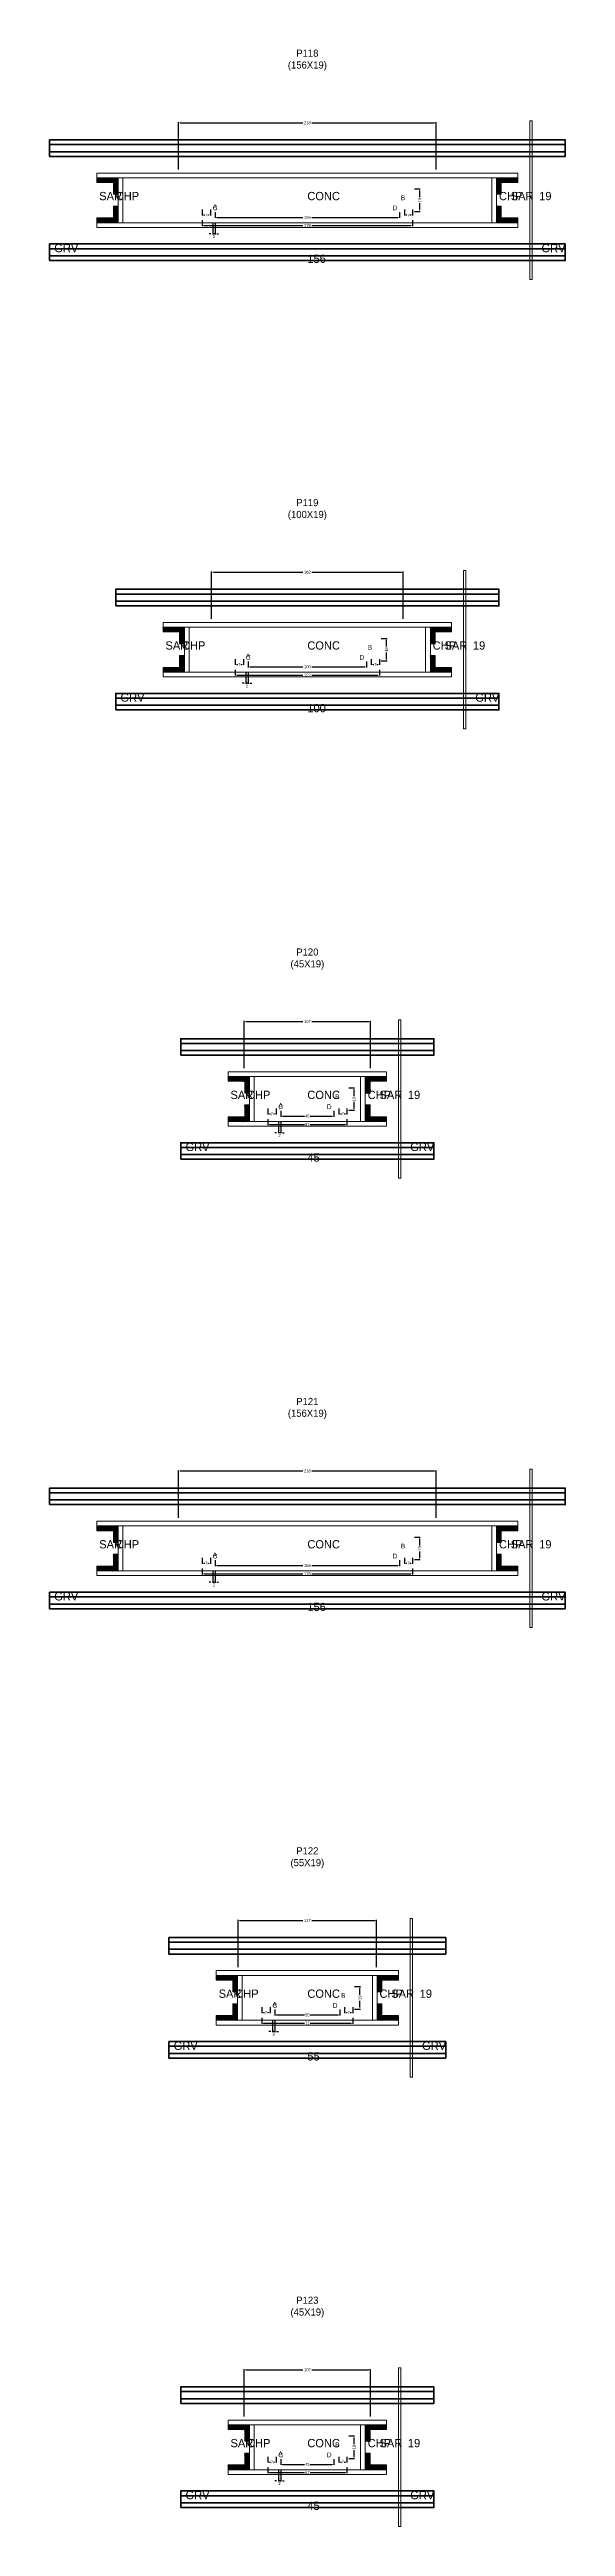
# Model space of a CAD drawing. Header units: centimetres. Extents: x -8500 to 4118, y -39526 to 295.
# Drawn here: x -218 to 218, y -31847 to -29753 of the extents above; entities that cross this region are included whole.
import ezdxf

# ---------------------------------------------------------------- set-up
doc = ezdxf.new("R2010")
doc.units = ezdxf.units.CM
for name, color, linetype in [('COTA', 241, 'Continuous'), ('GRAVATA', 224, 'Continuous'), ('Hachura', 251, 'Continuous'), ('NOMENCLATURA', 7, 'Continuous'), ('SARRAFO', 251, 'Continuous'), ('Texto Seção', 7, 'Continuous')]:
    doc.layers.add(name, color=color, linetype=linetype)
doc.dimstyles.new('cotax2', dxfattribs={"dimtxt": 2.5, "dimasz": 1.5, "dimexe": 0.5, "dimexo": 0.5, "dimgap": 0.5, "dimtad": 1, "dimcen": 2.5, "dimazin": 3, "dimtfac": 1, "dimtmove": 0, "dimatfit": 3})

# ---------------------------------------------------------------- blocks, each defined once
blk = doc.blocks.new('_CLOSEDFILLED')
at = {"color": 0, "linetype": 'BYBLOCK'}
blk.add_solid([(-1, 0.2), (0, 0), (-1, -0.2)], dxfattribs=at)
blk = doc.blocks.new('*D2068')
for p, q in [((-89, -29897), (-89, -29902)), ((-87.5, -29901.5), (-3.75, -29901.5)), ((3.75, -29901.5), (87.5, -29901.5)), ((89, -29897), (89, -29902))]:
    blk.add_line(p, q)
at = {"layer": 'Defpoints'}
for p in [(-89, -29896.5), (-89, -29901.5), (89, -29896.5)]:
    blk.add_point(p, dxfattribs=at)
at = {"layer": 'COTA', "xscale": 1.5, "yscale": 1.5, "rotation": 180}
blk.add_blockref('_CLOSEDFILLED', (-89, -29901.5), dxfattribs=at)
at = {"layer": 'COTA', "xscale": 1.5, "yscale": 1.5}
blk.add_blockref('_CLOSEDFILLED', (89, -29901.5), dxfattribs=at)
at = {"layer": 'COTA', "insert": (0, -29901.5), "char_height": 2.5, "attachment_point": 5}
blk.add_mtext('178', dxfattribs=at)
blk = doc.blocks.new('*D2069')
for p, q in [((-78, -29890), (-78, -29895)), ((-76.5, -29894.5), (-3.75, -29894.5)), ((3.75, -29894.5), (76.5, -29894.5)), ((78, -29890), (78, -29895))]:
    blk.add_line(p, q)
at = {"layer": 'Defpoints'}
for p in [(-78, -29889.5), (-78, -29894.5), (78, -29889.5)]:
    blk.add_point(p, dxfattribs=at)
at = {"layer": 'COTA', "xscale": 1.5, "yscale": 1.5, "rotation": 180}
blk.add_blockref('_CLOSEDFILLED', (-78, -29894.5), dxfattribs=at)
at = {"layer": 'COTA', "xscale": 1.5, "yscale": 1.5}
blk.add_blockref('_CLOSEDFILLED', (78, -29894.5), dxfattribs=at)
at = {"layer": 'COTA', "insert": (0, -29894.5), "char_height": 2.5, "attachment_point": 5}
blk.add_mtext('156', dxfattribs=at)
blk = doc.blocks.new('*D2070')
for p, q in [((90.5, -29870.5), (95.5, -29870.5)), ((95, -29877.5), (95, -29872)), ((95, -29888), (95, -29882.5)), ((90.5, -29889.5), (95.5, -29889.5))]:
    blk.add_line(p, q)
at = {"layer": 'Defpoints'}
for p in [(90, -29870.5), (90, -29889.5), (95, -29889.5)]:
    blk.add_point(p, dxfattribs=at)
at = {"layer": 'COTA', "xscale": 1.5, "yscale": 1.5}
for p, rotation in [((95, -29870.5), 90), ((95, -29889.5), 270)]:
    blk.add_blockref('_CLOSEDFILLED', p, dxfattribs=dict(at, rotation=rotation))
at = {"layer": 'COTA', "insert": (95, -29880), "char_height": 2.5, "attachment_point": 5, "rotation": 90}
blk.add_mtext('19', dxfattribs=at)
blk = doc.blocks.new('*D2071')
for p, q in [((-89, -29888), (-89, -29893)), ((-87.5, -29892.5), (-86.75, -29892.5)), ((-84.25, -29892.5), (-83.5, -29892.5)), ((-82, -29888), (-82, -29893))]:
    blk.add_line(p, q)
at = {"layer": 'Defpoints'}
for p in [(-89, -29887.5), (-89, -29892.5), (-82, -29887.5)]:
    blk.add_point(p, dxfattribs=at)
at = {"layer": 'COTA', "xscale": 1.5, "yscale": 1.5, "rotation": 180}
blk.add_blockref('_CLOSEDFILLED', (-89, -29892.5), dxfattribs=at)
at = {"layer": 'COTA', "xscale": 1.5, "yscale": 1.5}
blk.add_blockref('_CLOSEDFILLED', (-82, -29892.5), dxfattribs=at)
at = {"layer": 'COTA', "insert": (-85.5, -29892.5), "char_height": 2.5, "attachment_point": 5}
blk.add_mtext('7', dxfattribs=at)
blk = doc.blocks.new('*D2072')
for p, q in [((82, -29888), (82, -29893)), ((83.5, -29892.5), (84.25, -29892.5)), ((86.75, -29892.5), (87.5, -29892.5)), ((89, -29888), (89, -29893))]:
    blk.add_line(p, q)
at = {"layer": 'Defpoints'}
for p in [(82, -29887.5), (82, -29892.5), (89, -29887.5)]:
    blk.add_point(p, dxfattribs=at)
at = {"layer": 'COTA', "xscale": 1.5, "yscale": 1.5, "rotation": 180}
blk.add_blockref('_CLOSEDFILLED', (82, -29892.5), dxfattribs=at)
at = {"layer": 'COTA', "xscale": 1.5, "yscale": 1.5}
blk.add_blockref('_CLOSEDFILLED', (89, -29892.5), dxfattribs=at)
at = {"layer": 'COTA', "insert": (85.5, -29892.5), "char_height": 2.5, "attachment_point": 5}
blk.add_mtext('7', dxfattribs=at)
blk = doc.blocks.new('*D2073')
for p, q in [((-109, -29854), (-109, -29814)), ((-107.5, -29814.5), (-3.75, -29814.5)), ((3.75, -29814.5), (107.5, -29814.5)), ((109, -29854), (109, -29814))]:
    blk.add_line(p, q)
at = {"layer": 'Defpoints'}
for p in [(-109, -29814.5), (-109, -29854.5), (109, -29854.5)]:
    blk.add_point(p, dxfattribs=at)
at = {"layer": 'COTA', "xscale": 1.5, "yscale": 1.5, "rotation": 180}
blk.add_blockref('_CLOSEDFILLED', (-109, -29814.5), dxfattribs=at)
at = {"layer": 'COTA', "xscale": 1.5, "yscale": 1.5}
blk.add_blockref('_CLOSEDFILLED', (109, -29814.5), dxfattribs=at)
at = {"layer": 'COTA', "insert": (0, -29814.5), "char_height": 2.5, "attachment_point": 5}
blk.add_mtext('218', dxfattribs=at)
blk = doc.blocks.new('*D2094')
for p, q in [((-61, -30277), (-61, -30282)), ((-59.5, -30281.5), (-3.75, -30281.5)), ((3.75, -30281.5), (59.5, -30281.5)), ((61, -30277), (61, -30282))]:
    blk.add_line(p, q)
at = {"layer": 'Defpoints'}
for p in [(-61, -30276.5), (-61, -30281.5), (61, -30276.5)]:
    blk.add_point(p, dxfattribs=at)
at = {"layer": 'COTA', "xscale": 1.5, "yscale": 1.5, "rotation": 180}
blk.add_blockref('_CLOSEDFILLED', (-61, -30281.5), dxfattribs=at)
at = {"layer": 'COTA', "xscale": 1.5, "yscale": 1.5}
blk.add_blockref('_CLOSEDFILLED', (61, -30281.5), dxfattribs=at)
at = {"layer": 'COTA', "insert": (0, -30281.5), "char_height": 2.5, "attachment_point": 5}
blk.add_mtext('122', dxfattribs=at)
blk = doc.blocks.new('*D2095')
for p, q in [((-50, -30270), (-50, -30275)), ((-48.5, -30274.5), (-3.75, -30274.5)), ((3.75, -30274.5), (48.5, -30274.5)), ((50, -30270), (50, -30275))]:
    blk.add_line(p, q)
at = {"layer": 'Defpoints'}
for p in [(-50, -30269.5), (-50, -30274.5), (50, -30269.5)]:
    blk.add_point(p, dxfattribs=at)
at = {"layer": 'COTA', "xscale": 1.5, "yscale": 1.5, "rotation": 180}
blk.add_blockref('_CLOSEDFILLED', (-50, -30274.5), dxfattribs=at)
at = {"layer": 'COTA', "xscale": 1.5, "yscale": 1.5}
blk.add_blockref('_CLOSEDFILLED', (50, -30274.5), dxfattribs=at)
at = {"layer": 'COTA', "insert": (0, -30274.5), "char_height": 2.5, "attachment_point": 5}
blk.add_mtext('100', dxfattribs=at)
blk = doc.blocks.new('*D2096')
for p, q in [((62.5, -30250.5), (67.5, -30250.5)), ((67, -30257.5), (67, -30252)), ((67, -30268), (67, -30262.5)), ((62.5, -30269.5), (67.5, -30269.5))]:
    blk.add_line(p, q)
at = {"layer": 'Defpoints'}
for p in [(62, -30250.5), (62, -30269.5), (67, -30269.5)]:
    blk.add_point(p, dxfattribs=at)
at = {"layer": 'COTA', "xscale": 1.5, "yscale": 1.5}
for p, rotation in [((67, -30250.5), 90), ((67, -30269.5), 270)]:
    blk.add_blockref('_CLOSEDFILLED', p, dxfattribs=dict(at, rotation=rotation))
at = {"layer": 'COTA', "insert": (67, -30260), "char_height": 2.5, "attachment_point": 5, "rotation": 90}
blk.add_mtext('19', dxfattribs=at)
blk = doc.blocks.new('*D2097')
for p, q in [((-61, -30268), (-61, -30273)), ((-59.5, -30272.5), (-58.75, -30272.5)), ((-56.25, -30272.5), (-55.5, -30272.5)), ((-54, -30268), (-54, -30273))]:
    blk.add_line(p, q)
at = {"layer": 'Defpoints'}
for p in [(-61, -30267.5), (-61, -30272.5), (-54, -30267.5)]:
    blk.add_point(p, dxfattribs=at)
at = {"layer": 'COTA', "xscale": 1.5, "yscale": 1.5, "rotation": 180}
blk.add_blockref('_CLOSEDFILLED', (-61, -30272.5), dxfattribs=at)
at = {"layer": 'COTA', "xscale": 1.5, "yscale": 1.5}
blk.add_blockref('_CLOSEDFILLED', (-54, -30272.5), dxfattribs=at)
at = {"layer": 'COTA', "insert": (-57.5, -30272.5), "char_height": 2.5, "attachment_point": 5}
blk.add_mtext('7', dxfattribs=at)
blk = doc.blocks.new('*D2098')
for p, q in [((54, -30268), (54, -30273)), ((55.5, -30272.5), (56.25, -30272.5)), ((58.75, -30272.5), (59.5, -30272.5)), ((61, -30268), (61, -30273))]:
    blk.add_line(p, q)
at = {"layer": 'Defpoints'}
for p in [(54, -30267.5), (54, -30272.5), (61, -30267.5)]:
    blk.add_point(p, dxfattribs=at)
at = {"layer": 'COTA', "xscale": 1.5, "yscale": 1.5, "rotation": 180}
blk.add_blockref('_CLOSEDFILLED', (54, -30272.5), dxfattribs=at)
at = {"layer": 'COTA', "xscale": 1.5, "yscale": 1.5}
blk.add_blockref('_CLOSEDFILLED', (61, -30272.5), dxfattribs=at)
at = {"layer": 'COTA', "insert": (57.5, -30272.5), "char_height": 2.5, "attachment_point": 5}
blk.add_mtext('7', dxfattribs=at)
blk = doc.blocks.new('*D2099')
for p, q in [((-81, -30234), (-81, -30194)), ((-79.5, -30194.5), (-3.75, -30194.5)), ((3.75, -30194.5), (79.5, -30194.5)), ((81, -30234), (81, -30194))]:
    blk.add_line(p, q)
at = {"layer": 'Defpoints'}
for p in [(-81, -30194.5), (-81, -30234.5), (81, -30234.5)]:
    blk.add_point(p, dxfattribs=at)
at = {"layer": 'COTA', "xscale": 1.5, "yscale": 1.5, "rotation": 180}
blk.add_blockref('_CLOSEDFILLED', (-81, -30194.5), dxfattribs=at)
at = {"layer": 'COTA', "xscale": 1.5, "yscale": 1.5}
blk.add_blockref('_CLOSEDFILLED', (81, -30194.5), dxfattribs=at)
at = {"layer": 'COTA', "insert": (0, -30194.5), "char_height": 2.5, "attachment_point": 5}
blk.add_mtext('162', dxfattribs=at)
blk = doc.blocks.new('*D2120')
for p, q in [((-33.5, -30657), (-33.5, -30662)), ((-32, -30661.5), (-2.5, -30661.5)), ((2.5, -30661.5), (32, -30661.5)), ((33.5, -30657), (33.5, -30662))]:
    blk.add_line(p, q)
at = {"layer": 'Defpoints'}
for p in [(-33.5, -30656.5), (-33.5, -30661.5), (33.5, -30656.5)]:
    blk.add_point(p, dxfattribs=at)
at = {"layer": 'COTA', "xscale": 1.5, "yscale": 1.5, "rotation": 180}
blk.add_blockref('_CLOSEDFILLED', (-33.5, -30661.5), dxfattribs=at)
at = {"layer": 'COTA', "xscale": 1.5, "yscale": 1.5}
blk.add_blockref('_CLOSEDFILLED', (33.5, -30661.5), dxfattribs=at)
at = {"layer": 'COTA', "insert": (0, -30661.5), "char_height": 2.5, "attachment_point": 5}
blk.add_mtext('67', dxfattribs=at)
blk = doc.blocks.new('*D2121')
for p, q in [((-22.5, -30650), (-22.5, -30655)), ((-21, -30654.5), (-2.5, -30654.5)), ((2.5, -30654.5), (21, -30654.5)), ((22.5, -30650), (22.5, -30655))]:
    blk.add_line(p, q)
at = {"layer": 'Defpoints'}
for p in [(-22.5, -30649.5), (-22.5, -30654.5), (22.5, -30649.5)]:
    blk.add_point(p, dxfattribs=at)
at = {"layer": 'COTA', "xscale": 1.5, "yscale": 1.5, "rotation": 180}
blk.add_blockref('_CLOSEDFILLED', (-22.5, -30654.5), dxfattribs=at)
at = {"layer": 'COTA', "xscale": 1.5, "yscale": 1.5}
blk.add_blockref('_CLOSEDFILLED', (22.5, -30654.5), dxfattribs=at)
at = {"layer": 'COTA', "insert": (0, -30654.5), "char_height": 2.5, "attachment_point": 5}
blk.add_mtext('45', dxfattribs=at)
blk = doc.blocks.new('*D2122')
for p, q in [((35, -30630.5), (40, -30630.5)), ((39.5, -30637.5), (39.5, -30632)), ((35, -30649.5), (40, -30649.5)), ((39.5, -30648), (39.5, -30642.5))]:
    blk.add_line(p, q)
at = {"layer": 'Defpoints'}
for p in [(34.5, -30630.5), (34.5, -30649.5), (39.5, -30649.5)]:
    blk.add_point(p, dxfattribs=at)
at = {"layer": 'COTA', "xscale": 1.5, "yscale": 1.5}
for p, rotation in [((39.5, -30630.5), 90), ((39.5, -30649.5), 270)]:
    blk.add_blockref('_CLOSEDFILLED', p, dxfattribs=dict(at, rotation=rotation))
at = {"layer": 'COTA', "insert": (39.5, -30640), "char_height": 2.5, "attachment_point": 5, "rotation": 90}
blk.add_mtext('19', dxfattribs=at)
blk = doc.blocks.new('*D2123')
for p, q in [((-33.5, -30648), (-33.5, -30653)), ((-32, -30652.5), (-31.25, -30652.5)), ((-28.75, -30652.5), (-28, -30652.5)), ((-26.5, -30648), (-26.5, -30653))]:
    blk.add_line(p, q)
at = {"layer": 'Defpoints'}
for p in [(-33.5, -30647.5), (-33.5, -30652.5), (-26.5, -30647.5)]:
    blk.add_point(p, dxfattribs=at)
at = {"layer": 'COTA', "xscale": 1.5, "yscale": 1.5, "rotation": 180}
blk.add_blockref('_CLOSEDFILLED', (-33.5, -30652.5), dxfattribs=at)
at = {"layer": 'COTA', "xscale": 1.5, "yscale": 1.5}
blk.add_blockref('_CLOSEDFILLED', (-26.5, -30652.5), dxfattribs=at)
at = {"layer": 'COTA', "insert": (-30, -30652.5), "char_height": 2.5, "attachment_point": 5}
blk.add_mtext('7', dxfattribs=at)
blk = doc.blocks.new('*D2124')
for p, q in [((26.5, -30648), (26.5, -30653)), ((28, -30652.5), (28.75, -30652.5)), ((31.25, -30652.5), (32, -30652.5)), ((33.5, -30648), (33.5, -30653))]:
    blk.add_line(p, q)
at = {"layer": 'Defpoints'}
for p in [(26.5, -30647.5), (26.5, -30652.5), (33.5, -30647.5)]:
    blk.add_point(p, dxfattribs=at)
at = {"layer": 'COTA', "xscale": 1.5, "yscale": 1.5, "rotation": 180}
blk.add_blockref('_CLOSEDFILLED', (26.5, -30652.5), dxfattribs=at)
at = {"layer": 'COTA', "xscale": 1.5, "yscale": 1.5}
blk.add_blockref('_CLOSEDFILLED', (33.5, -30652.5), dxfattribs=at)
at = {"layer": 'COTA', "insert": (30, -30652.5), "char_height": 2.5, "attachment_point": 5}
blk.add_mtext('7', dxfattribs=at)
blk = doc.blocks.new('*D2125')
for p, q in [((-53.5, -30614), (-53.5, -30574)), ((-52, -30574.5), (-3.75, -30574.5)), ((3.75, -30574.5), (52, -30574.5)), ((53.5, -30614), (53.5, -30574))]:
    blk.add_line(p, q)
at = {"layer": 'Defpoints'}
for p in [(-53.5, -30574.5), (-53.5, -30614.5), (53.5, -30614.5)]:
    blk.add_point(p, dxfattribs=at)
at = {"layer": 'COTA', "xscale": 1.5, "yscale": 1.5, "rotation": 180}
blk.add_blockref('_CLOSEDFILLED', (-53.5, -30574.5), dxfattribs=at)
at = {"layer": 'COTA', "xscale": 1.5, "yscale": 1.5}
blk.add_blockref('_CLOSEDFILLED', (53.5, -30574.5), dxfattribs=at)
at = {"layer": 'COTA', "insert": (0, -30574.5), "char_height": 2.5, "attachment_point": 5}
blk.add_mtext('107', dxfattribs=at)
blk = doc.blocks.new('*D2146')
for p, q in [((-89, -31037), (-89, -31042)), ((89, -31037), (89, -31042)), ((-87.5, -31041.5), (-3.75, -31041.5)), ((3.75, -31041.5), (87.5, -31041.5))]:
    blk.add_line(p, q)
at = {"layer": 'Defpoints'}
for p in [(-89, -31036.5), (89, -31036.5), (-89, -31041.5)]:
    blk.add_point(p, dxfattribs=at)
at = {"layer": 'COTA', "xscale": 1.5, "yscale": 1.5, "rotation": 180}
blk.add_blockref('_CLOSEDFILLED', (-89, -31041.5), dxfattribs=at)
at = {"layer": 'COTA', "xscale": 1.5, "yscale": 1.5}
blk.add_blockref('_CLOSEDFILLED', (89, -31041.5), dxfattribs=at)
at = {"layer": 'COTA', "insert": (0, -31041.5), "char_height": 2.5, "attachment_point": 5}
blk.add_mtext('178', dxfattribs=at)
blk = doc.blocks.new('*D2147')
for p, q in [((-78, -31030), (-78, -31035)), ((-76.5, -31034.5), (-3.75, -31034.5)), ((3.75, -31034.5), (76.5, -31034.5)), ((78, -31030), (78, -31035))]:
    blk.add_line(p, q)
at = {"layer": 'Defpoints'}
for p in [(-78, -31029.5), (-78, -31034.5), (78, -31029.5)]:
    blk.add_point(p, dxfattribs=at)
at = {"layer": 'COTA', "xscale": 1.5, "yscale": 1.5, "rotation": 180}
blk.add_blockref('_CLOSEDFILLED', (-78, -31034.5), dxfattribs=at)
at = {"layer": 'COTA', "xscale": 1.5, "yscale": 1.5}
blk.add_blockref('_CLOSEDFILLED', (78, -31034.5), dxfattribs=at)
at = {"layer": 'COTA', "insert": (0, -31034.5), "char_height": 2.5, "attachment_point": 5}
blk.add_mtext('156', dxfattribs=at)
blk = doc.blocks.new('*D2148')
for p, q in [((90.5, -31010.5), (95.5, -31010.5)), ((95, -31017.5), (95, -31012)), ((90.5, -31029.5), (95.5, -31029.5)), ((95, -31028), (95, -31022.5))]:
    blk.add_line(p, q)
at = {"layer": 'Defpoints'}
for p in [(90, -31010.5), (90, -31029.5), (95, -31029.5)]:
    blk.add_point(p, dxfattribs=at)
at = {"layer": 'COTA', "xscale": 1.5, "yscale": 1.5}
for p, rotation in [((95, -31010.5), 90), ((95, -31029.5), 270)]:
    blk.add_blockref('_CLOSEDFILLED', p, dxfattribs=dict(at, rotation=rotation))
at = {"layer": 'COTA', "insert": (95, -31020), "char_height": 2.5, "attachment_point": 5, "rotation": 90}
blk.add_mtext('19', dxfattribs=at)
blk = doc.blocks.new('*D2149')
for p, q in [((-89, -31028), (-89, -31033)), ((-87.5, -31032.5), (-86.75, -31032.5)), ((-84.25, -31032.5), (-83.5, -31032.5)), ((-82, -31028), (-82, -31033))]:
    blk.add_line(p, q)
at = {"layer": 'Defpoints'}
for p in [(-89, -31027.5), (-89, -31032.5), (-82, -31027.5)]:
    blk.add_point(p, dxfattribs=at)
at = {"layer": 'COTA', "xscale": 1.5, "yscale": 1.5, "rotation": 180}
blk.add_blockref('_CLOSEDFILLED', (-89, -31032.5), dxfattribs=at)
at = {"layer": 'COTA', "xscale": 1.5, "yscale": 1.5}
blk.add_blockref('_CLOSEDFILLED', (-82, -31032.5), dxfattribs=at)
at = {"layer": 'COTA', "insert": (-85.5, -31032.5), "char_height": 2.5, "attachment_point": 5}
blk.add_mtext('7', dxfattribs=at)
blk = doc.blocks.new('*D2150')
for p, q in [((82, -31028), (82, -31033)), ((83.5, -31032.5), (84.25, -31032.5)), ((86.75, -31032.5), (87.5, -31032.5)), ((89, -31028), (89, -31033))]:
    blk.add_line(p, q)
at = {"layer": 'Defpoints'}
for p in [(82, -31027.5), (82, -31032.5), (89, -31027.5)]:
    blk.add_point(p, dxfattribs=at)
at = {"layer": 'COTA', "xscale": 1.5, "yscale": 1.5, "rotation": 180}
blk.add_blockref('_CLOSEDFILLED', (82, -31032.5), dxfattribs=at)
at = {"layer": 'COTA', "xscale": 1.5, "yscale": 1.5}
blk.add_blockref('_CLOSEDFILLED', (89, -31032.5), dxfattribs=at)
at = {"layer": 'COTA', "insert": (85.5, -31032.5), "char_height": 2.5, "attachment_point": 5}
blk.add_mtext('7', dxfattribs=at)
blk = doc.blocks.new('*D2151')
for p, q in [((-109, -30994), (-109, -30954)), ((-107.5, -30954.5), (-3.75, -30954.5)), ((3.75, -30954.5), (107.5, -30954.5)), ((109, -30994), (109, -30954))]:
    blk.add_line(p, q)
at = {"layer": 'Defpoints'}
for p in [(-109, -30954.5), (-109, -30994.5), (109, -30994.5)]:
    blk.add_point(p, dxfattribs=at)
at = {"layer": 'COTA', "xscale": 1.5, "yscale": 1.5, "rotation": 180}
blk.add_blockref('_CLOSEDFILLED', (-109, -30954.5), dxfattribs=at)
at = {"layer": 'COTA', "xscale": 1.5, "yscale": 1.5}
blk.add_blockref('_CLOSEDFILLED', (109, -30954.5), dxfattribs=at)
at = {"layer": 'COTA', "insert": (0, -30954.5), "char_height": 2.5, "attachment_point": 5}
blk.add_mtext('218', dxfattribs=at)
blk = doc.blocks.new('*D2172')
for p, q in [((-38.5, -31417), (-38.5, -31422)), ((-37, -31421.5), (-2.5, -31421.5)), ((2.5, -31421.5), (37, -31421.5)), ((38.5, -31417), (38.5, -31422))]:
    blk.add_line(p, q)
at = {"layer": 'Defpoints'}
for p in [(-38.5, -31416.5), (-38.5, -31421.5), (38.5, -31416.5)]:
    blk.add_point(p, dxfattribs=at)
at = {"layer": 'COTA', "xscale": 1.5, "yscale": 1.5, "rotation": 180}
blk.add_blockref('_CLOSEDFILLED', (-38.5, -31421.5), dxfattribs=at)
at = {"layer": 'COTA', "xscale": 1.5, "yscale": 1.5}
blk.add_blockref('_CLOSEDFILLED', (38.5, -31421.5), dxfattribs=at)
at = {"layer": 'COTA', "insert": (0, -31421.5), "char_height": 2.5, "attachment_point": 5}
blk.add_mtext('77', dxfattribs=at)
blk = doc.blocks.new('*D2173')
for p, q in [((-27.5, -31410), (-27.5, -31415)), ((-26, -31414.5), (-2.5, -31414.5)), ((2.5, -31414.5), (26, -31414.5)), ((27.5, -31410), (27.5, -31415))]:
    blk.add_line(p, q)
at = {"layer": 'Defpoints'}
for p in [(-27.5, -31409.5), (-27.5, -31414.5), (27.5, -31409.5)]:
    blk.add_point(p, dxfattribs=at)
at = {"layer": 'COTA', "xscale": 1.5, "yscale": 1.5, "rotation": 180}
blk.add_blockref('_CLOSEDFILLED', (-27.5, -31414.5), dxfattribs=at)
at = {"layer": 'COTA', "xscale": 1.5, "yscale": 1.5}
blk.add_blockref('_CLOSEDFILLED', (27.5, -31414.5), dxfattribs=at)
at = {"layer": 'COTA', "insert": (0, -31414.5), "char_height": 2.5, "attachment_point": 5}
blk.add_mtext('55', dxfattribs=at)
blk = doc.blocks.new('*D2174')
for p, q in [((40, -31390.5), (45, -31390.5)), ((44.5, -31397.5), (44.5, -31392)), ((40, -31409.5), (45, -31409.5)), ((44.5, -31408), (44.5, -31402.5))]:
    blk.add_line(p, q)
at = {"layer": 'Defpoints'}
for p in [(39.5, -31390.5), (39.5, -31409.5), (44.5, -31409.5)]:
    blk.add_point(p, dxfattribs=at)
at = {"layer": 'COTA', "xscale": 1.5, "yscale": 1.5}
for p, rotation in [((44.5, -31390.5), 90), ((44.5, -31409.5), 270)]:
    blk.add_blockref('_CLOSEDFILLED', p, dxfattribs=dict(at, rotation=rotation))
at = {"layer": 'COTA', "insert": (44.5, -31400), "char_height": 2.5, "attachment_point": 5, "rotation": 90}
blk.add_mtext('19', dxfattribs=at)
blk = doc.blocks.new('*D2175')
for p, q in [((-38.5, -31408), (-38.5, -31413)), ((-37, -31412.5), (-36.25, -31412.5)), ((-33.75, -31412.5), (-33, -31412.5)), ((-31.5, -31408), (-31.5, -31413))]:
    blk.add_line(p, q)
at = {"layer": 'Defpoints'}
for p in [(-38.5, -31407.5), (-38.5, -31412.5), (-31.5, -31407.5)]:
    blk.add_point(p, dxfattribs=at)
at = {"layer": 'COTA', "xscale": 1.5, "yscale": 1.5, "rotation": 180}
blk.add_blockref('_CLOSEDFILLED', (-38.5, -31412.5), dxfattribs=at)
at = {"layer": 'COTA', "xscale": 1.5, "yscale": 1.5}
blk.add_blockref('_CLOSEDFILLED', (-31.5, -31412.5), dxfattribs=at)
at = {"layer": 'COTA', "insert": (-35, -31412.5), "char_height": 2.5, "attachment_point": 5}
blk.add_mtext('7', dxfattribs=at)
blk = doc.blocks.new('*D2176')
for p, q in [((31.5, -31408), (31.5, -31413)), ((33, -31412.5), (33.75, -31412.5)), ((36.25, -31412.5), (37, -31412.5)), ((38.5, -31408), (38.5, -31413))]:
    blk.add_line(p, q)
at = {"layer": 'Defpoints'}
for p in [(31.5, -31407.5), (31.5, -31412.5), (38.5, -31407.5)]:
    blk.add_point(p, dxfattribs=at)
at = {"layer": 'COTA', "xscale": 1.5, "yscale": 1.5, "rotation": 180}
blk.add_blockref('_CLOSEDFILLED', (31.5, -31412.5), dxfattribs=at)
at = {"layer": 'COTA', "xscale": 1.5, "yscale": 1.5}
blk.add_blockref('_CLOSEDFILLED', (38.5, -31412.5), dxfattribs=at)
at = {"layer": 'COTA', "insert": (35, -31412.5), "char_height": 2.5, "attachment_point": 5}
blk.add_mtext('7', dxfattribs=at)
blk = doc.blocks.new('*D2177')
for p, q in [((-58.5, -31374), (-58.5, -31334)), ((-57, -31334.5), (-3.75, -31334.5)), ((3.75, -31334.5), (57, -31334.5)), ((58.5, -31374), (58.5, -31334))]:
    blk.add_line(p, q)
at = {"layer": 'Defpoints'}
for p in [(-58.5, -31334.5), (-58.5, -31374.5), (58.5, -31374.5)]:
    blk.add_point(p, dxfattribs=at)
at = {"layer": 'COTA', "xscale": 1.5, "yscale": 1.5, "rotation": 180}
blk.add_blockref('_CLOSEDFILLED', (-58.5, -31334.5), dxfattribs=at)
at = {"layer": 'COTA', "xscale": 1.5, "yscale": 1.5}
blk.add_blockref('_CLOSEDFILLED', (58.5, -31334.5), dxfattribs=at)
at = {"layer": 'COTA', "insert": (0, -31334.5), "char_height": 2.5, "attachment_point": 5}
blk.add_mtext('117', dxfattribs=at)
blk = doc.blocks.new('*D2198')
for p, q in [((-33.5, -31797), (-33.5, -31802)), ((-32, -31801.5), (-2.5, -31801.5)), ((2.5, -31801.5), (32, -31801.5)), ((33.5, -31797), (33.5, -31802))]:
    blk.add_line(p, q)
at = {"layer": 'Defpoints'}
for p in [(-33.5, -31796.5), (-33.5, -31801.5), (33.5, -31796.5)]:
    blk.add_point(p, dxfattribs=at)
at = {"layer": 'COTA', "xscale": 1.5, "yscale": 1.5, "rotation": 180}
blk.add_blockref('_CLOSEDFILLED', (-33.5, -31801.5), dxfattribs=at)
at = {"layer": 'COTA', "xscale": 1.5, "yscale": 1.5}
blk.add_blockref('_CLOSEDFILLED', (33.5, -31801.5), dxfattribs=at)
at = {"layer": 'COTA', "insert": (0, -31801.5), "char_height": 2.5, "attachment_point": 5}
blk.add_mtext('67', dxfattribs=at)
blk = doc.blocks.new('*D2199')
for p, q in [((-22.5, -31790), (-22.5, -31795)), ((22.5, -31790), (22.5, -31795)), ((-21, -31794.5), (-2.5, -31794.5)), ((2.5, -31794.5), (21, -31794.5))]:
    blk.add_line(p, q)
at = {"layer": 'Defpoints'}
for p in [(-22.5, -31789.5), (22.5, -31789.5), (-22.5, -31794.5)]:
    blk.add_point(p, dxfattribs=at)
at = {"layer": 'COTA', "xscale": 1.5, "yscale": 1.5, "rotation": 180}
blk.add_blockref('_CLOSEDFILLED', (-22.5, -31794.5), dxfattribs=at)
at = {"layer": 'COTA', "xscale": 1.5, "yscale": 1.5}
blk.add_blockref('_CLOSEDFILLED', (22.5, -31794.5), dxfattribs=at)
at = {"layer": 'COTA', "insert": (0, -31794.5), "char_height": 2.5, "attachment_point": 5}
blk.add_mtext('45', dxfattribs=at)
blk = doc.blocks.new('*D2200')
for p, q in [((35, -31770.5), (40, -31770.5)), ((39.5, -31777.5), (39.5, -31772)), ((35, -31789.5), (40, -31789.5)), ((39.5, -31788), (39.5, -31782.5))]:
    blk.add_line(p, q)
at = {"layer": 'Defpoints'}
for p in [(34.5, -31770.5), (34.5, -31789.5), (39.5, -31789.5)]:
    blk.add_point(p, dxfattribs=at)
at = {"layer": 'COTA', "xscale": 1.5, "yscale": 1.5}
for p, rotation in [((39.5, -31770.5), 90), ((39.5, -31789.5), 270)]:
    blk.add_blockref('_CLOSEDFILLED', p, dxfattribs=dict(at, rotation=rotation))
at = {"layer": 'COTA', "insert": (39.5, -31780), "char_height": 2.5, "attachment_point": 5, "rotation": 90}
blk.add_mtext('19', dxfattribs=at)
blk = doc.blocks.new('*D2201')
for p, q in [((-33.5, -31788), (-33.5, -31793)), ((-32, -31792.5), (-31.25, -31792.5)), ((-28.75, -31792.5), (-28, -31792.5)), ((-26.5, -31788), (-26.5, -31793))]:
    blk.add_line(p, q)
at = {"layer": 'Defpoints'}
for p in [(-33.5, -31787.5), (-33.5, -31792.5), (-26.5, -31787.5)]:
    blk.add_point(p, dxfattribs=at)
at = {"layer": 'COTA', "xscale": 1.5, "yscale": 1.5, "rotation": 180}
blk.add_blockref('_CLOSEDFILLED', (-33.5, -31792.5), dxfattribs=at)
at = {"layer": 'COTA', "xscale": 1.5, "yscale": 1.5}
blk.add_blockref('_CLOSEDFILLED', (-26.5, -31792.5), dxfattribs=at)
at = {"layer": 'COTA', "insert": (-30, -31792.5), "char_height": 2.5, "attachment_point": 5}
blk.add_mtext('7', dxfattribs=at)
blk = doc.blocks.new('*D2202')
for p, q in [((26.5, -31788), (26.5, -31793)), ((28, -31792.5), (28.75, -31792.5)), ((31.25, -31792.5), (32, -31792.5)), ((33.5, -31788), (33.5, -31793))]:
    blk.add_line(p, q)
at = {"layer": 'Defpoints'}
for p in [(26.5, -31787.5), (26.5, -31792.5), (33.5, -31787.5)]:
    blk.add_point(p, dxfattribs=at)
at = {"layer": 'COTA', "xscale": 1.5, "yscale": 1.5, "rotation": 180}
blk.add_blockref('_CLOSEDFILLED', (26.5, -31792.5), dxfattribs=at)
at = {"layer": 'COTA', "xscale": 1.5, "yscale": 1.5}
blk.add_blockref('_CLOSEDFILLED', (33.5, -31792.5), dxfattribs=at)
at = {"layer": 'COTA', "insert": (30, -31792.5), "char_height": 2.5, "attachment_point": 5}
blk.add_mtext('7', dxfattribs=at)
blk = doc.blocks.new('*D2203')
for p, q in [((-53.5, -31754), (-53.5, -31714)), ((-52, -31714.5), (-3.75, -31714.5)), ((3.75, -31714.5), (52, -31714.5)), ((53.5, -31754), (53.5, -31714))]:
    blk.add_line(p, q)
at = {"layer": 'Defpoints'}
for p in [(-53.5, -31714.5), (-53.5, -31754.5), (53.5, -31754.5)]:
    blk.add_point(p, dxfattribs=at)
at = {"layer": 'COTA', "xscale": 1.5, "yscale": 1.5, "rotation": 180}
blk.add_blockref('_CLOSEDFILLED', (-53.5, -31714.5), dxfattribs=at)
at = {"layer": 'COTA', "xscale": 1.5, "yscale": 1.5}
blk.add_blockref('_CLOSEDFILLED', (53.5, -31714.5), dxfattribs=at)
at = {"layer": 'COTA', "insert": (0, -31714.5), "char_height": 2.5, "attachment_point": 5}
blk.add_mtext('107', dxfattribs=at)

msp = doc.modelspace()

# ---------------------------------------------------------------- hatches: boundary and pattern name
at = {"layer": 'SARRAFO'}
h = msp.add_hatch(dxfattribs=at)
h.set_pattern_fill('SOLID', scale=2)
h.paths.add_polyline_path([(-178, -29865), (-164, -29865), (-164, -29861), (-178, -29861)])
h = msp.add_hatch(dxfattribs=at)
h.set_pattern_fill('SOLID', scale=2)
h.paths.add_polyline_path([(-164, -29875), (-160, -29875), (-160, -29861), (-164, -29861)])
h = msp.add_hatch(dxfattribs=at)
h.set_pattern_fill('SOLID', scale=2)
h.paths.add_polyline_path([(160, -29875), (164, -29875), (164, -29861), (160, -29861)])
h = msp.add_hatch(dxfattribs=at)
h.set_pattern_fill('SOLID', scale=2)
h.paths.add_polyline_path([(164, -29865), (178, -29865), (178, -29861), (164, -29861)])
h = msp.add_hatch(dxfattribs=at)
h.set_pattern_fill('SOLID', scale=2)
h.paths.add_polyline_path([(-164, -29899), (-160, -29899), (-160, -29885), (-164, -29885)])
h = msp.add_hatch(dxfattribs=at)
h.set_pattern_fill('SOLID', scale=2)
h.paths.add_polyline_path([(160, -29899), (164, -29899), (164, -29885), (160, -29885)])
h = msp.add_hatch(dxfattribs=at)
h.set_pattern_fill('SOLID', scale=2)
h.paths.add_polyline_path([(-178, -29899), (-164, -29899), (-164, -29895), (-178, -29895)])
h = msp.add_hatch(dxfattribs=at)
h.set_pattern_fill('SOLID', scale=2)
h.paths.add_polyline_path([(164, -29899), (178, -29899), (178, -29895), (164, -29895)])
h = msp.add_hatch(dxfattribs=at)
h.set_pattern_fill('SOLID', scale=2)
h.paths.add_polyline_path([(-122, -30245), (-108, -30245), (-108, -30241), (-122, -30241)])
h = msp.add_hatch(dxfattribs=at)
h.set_pattern_fill('SOLID', scale=2)
h.paths.add_polyline_path([(-108, -30255), (-104, -30255), (-104, -30241), (-108, -30241)])
h = msp.add_hatch(dxfattribs=at)
h.set_pattern_fill('SOLID', scale=2)
h.paths.add_polyline_path([(104, -30255), (108, -30255), (108, -30241), (104, -30241)])
h = msp.add_hatch(dxfattribs=at)
h.set_pattern_fill('SOLID', scale=2)
h.paths.add_polyline_path([(108, -30245), (122, -30245), (122, -30241), (108, -30241)])
h = msp.add_hatch(dxfattribs=at)
h.set_pattern_fill('SOLID', scale=2)
h.paths.add_polyline_path([(-122, -30279), (-108, -30279), (-108, -30275), (-122, -30275)])
h = msp.add_hatch(dxfattribs=at)
h.set_pattern_fill('SOLID', scale=2)
h.paths.add_polyline_path([(-108, -30279), (-104, -30279), (-104, -30265), (-108, -30265)])
h = msp.add_hatch(dxfattribs=at)
h.set_pattern_fill('SOLID', scale=2)
h.paths.add_polyline_path([(104, -30279), (108, -30279), (108, -30265), (104, -30265)])
h = msp.add_hatch(dxfattribs=at)
h.set_pattern_fill('SOLID', scale=2)
h.paths.add_polyline_path([(108, -30279), (122, -30279), (122, -30275), (108, -30275)])
h = msp.add_hatch(dxfattribs=at)
h.set_pattern_fill('SOLID', scale=2)
h.paths.add_polyline_path([(-67, -30625), (-53, -30625), (-53, -30621), (-67, -30621)])
h = msp.add_hatch(dxfattribs=at)
h.set_pattern_fill('SOLID', scale=2)
h.paths.add_polyline_path([(-53, -30635), (-49, -30635), (-49, -30621), (-53, -30621)])
h = msp.add_hatch(dxfattribs=at)
h.set_pattern_fill('SOLID', scale=2)
h.paths.add_polyline_path([(49, -30635), (53, -30635), (53, -30621), (49, -30621)])
h = msp.add_hatch(dxfattribs=at)
h.set_pattern_fill('SOLID', scale=2)
h.paths.add_polyline_path([(53, -30625), (67, -30625), (67, -30621), (53, -30621)])
h = msp.add_hatch(dxfattribs=at)
h.set_pattern_fill('SOLID', scale=2)
h.paths.add_polyline_path([(-67, -30659), (-53, -30659), (-53, -30655), (-67, -30655)])
h = msp.add_hatch(dxfattribs=at)
h.set_pattern_fill('SOLID', scale=2)
h.paths.add_polyline_path([(-53, -30659), (-49, -30659), (-49, -30645), (-53, -30645)])
h = msp.add_hatch(dxfattribs=at)
h.set_pattern_fill('SOLID', scale=2)
h.paths.add_polyline_path([(49, -30659), (53, -30659), (53, -30645), (49, -30645)])
h = msp.add_hatch(dxfattribs=at)
h.set_pattern_fill('SOLID', scale=2)
h.paths.add_polyline_path([(53, -30659), (67, -30659), (67, -30655), (53, -30655)])
h = msp.add_hatch(dxfattribs=at)
h.set_pattern_fill('SOLID', scale=2)
h.paths.add_polyline_path([(-178, -31005), (-164, -31005), (-164, -31001), (-178, -31001)])
h = msp.add_hatch(dxfattribs=at)
h.set_pattern_fill('SOLID', scale=2)
h.paths.add_polyline_path([(-164, -31015), (-160, -31015), (-160, -31001), (-164, -31001)])
h = msp.add_hatch(dxfattribs=at)
h.set_pattern_fill('SOLID', scale=2)
h.paths.add_polyline_path([(160, -31015), (164, -31015), (164, -31001), (160, -31001)])
h = msp.add_hatch(dxfattribs=at)
h.set_pattern_fill('SOLID', scale=2)
h.paths.add_polyline_path([(164, -31005), (178, -31005), (178, -31001), (164, -31001)])
h = msp.add_hatch(dxfattribs=at)
h.set_pattern_fill('SOLID', scale=2)
h.paths.add_polyline_path([(-178, -31039), (-164, -31039), (-164, -31035), (-178, -31035)])
h = msp.add_hatch(dxfattribs=at)
h.set_pattern_fill('SOLID', scale=2)
h.paths.add_polyline_path([(-164, -31039), (-160, -31039), (-160, -31025), (-164, -31025)])
h = msp.add_hatch(dxfattribs=at)
h.set_pattern_fill('SOLID', scale=2)
h.paths.add_polyline_path([(160, -31039), (164, -31039), (164, -31025), (160, -31025)])
h = msp.add_hatch(dxfattribs=at)
h.set_pattern_fill('SOLID', scale=2)
h.paths.add_polyline_path([(164, -31039), (178, -31039), (178, -31035), (164, -31035)])
h = msp.add_hatch(dxfattribs=at)
h.set_pattern_fill('SOLID', scale=2)
h.paths.add_polyline_path([(-77, -31385), (-63, -31385), (-63, -31381), (-77, -31381)])
h = msp.add_hatch(dxfattribs=at)
h.set_pattern_fill('SOLID', scale=2)
h.paths.add_polyline_path([(-63, -31395), (-59, -31395), (-59, -31381), (-63, -31381)])
h = msp.add_hatch(dxfattribs=at)
h.set_pattern_fill('SOLID', scale=2)
h.paths.add_polyline_path([(59, -31395), (63, -31395), (63, -31381), (59, -31381)])
h = msp.add_hatch(dxfattribs=at)
h.set_pattern_fill('SOLID', scale=2)
h.paths.add_polyline_path([(63, -31385), (77, -31385), (77, -31381), (63, -31381)])
h = msp.add_hatch(dxfattribs=at)
h.set_pattern_fill('SOLID', scale=2)
h.paths.add_polyline_path([(-77, -31419), (-63, -31419), (-63, -31415), (-77, -31415)])
h = msp.add_hatch(dxfattribs=at)
h.set_pattern_fill('SOLID', scale=2)
h.paths.add_polyline_path([(-63, -31419), (-59, -31419), (-59, -31405), (-63, -31405)])
h = msp.add_hatch(dxfattribs=at)
h.set_pattern_fill('SOLID', scale=2)
h.paths.add_polyline_path([(59, -31419), (63, -31419), (63, -31405), (59, -31405)])
h = msp.add_hatch(dxfattribs=at)
h.set_pattern_fill('SOLID', scale=2)
h.paths.add_polyline_path([(63, -31419), (77, -31419), (77, -31415), (63, -31415)])
h = msp.add_hatch(dxfattribs=at)
h.set_pattern_fill('SOLID', scale=2)
h.paths.add_polyline_path([(-67, -31765), (-53, -31765), (-53, -31761), (-67, -31761)])
h = msp.add_hatch(dxfattribs=at)
h.set_pattern_fill('SOLID', scale=2)
h.paths.add_polyline_path([(-53, -31775), (-49, -31775), (-49, -31761), (-53, -31761)])
h = msp.add_hatch(dxfattribs=at)
h.set_pattern_fill('SOLID', scale=2)
h.paths.add_polyline_path([(49, -31775), (53, -31775), (53, -31761), (49, -31761)])
h = msp.add_hatch(dxfattribs=at)
h.set_pattern_fill('SOLID', scale=2)
h.paths.add_polyline_path([(53, -31765), (67, -31765), (67, -31761), (53, -31761)])
h = msp.add_hatch(dxfattribs=at)
h.set_pattern_fill('SOLID', scale=2)
h.paths.add_polyline_path([(-53, -31799), (-49, -31799), (-49, -31785), (-53, -31785)])
h = msp.add_hatch(dxfattribs=at)
h.set_pattern_fill('SOLID', scale=2)
h.paths.add_polyline_path([(49, -31799), (53, -31799), (53, -31785), (49, -31785)])
h = msp.add_hatch(dxfattribs=at)
h.set_pattern_fill('SOLID', scale=2)
h.paths.add_polyline_path([(-67, -31799), (-53, -31799), (-53, -31795), (-67, -31795)])
h = msp.add_hatch(dxfattribs=at)
h.set_pattern_fill('SOLID', scale=2)
h.paths.add_polyline_path([(53, -31799), (67, -31799), (67, -31795), (53, -31795)])

# ---------------------------------------------------------------- linework, layer by layer
at = {"layer": 'GRAVATA', "lineweight": 50}
for points in [[(-218, -29843), (218, -29843), (218, -29829), (-218, -29829)], [(-218, -29839), (218, -29839), (218, -29833), (-218, -29833)], [(-218, -29931), (218, -29931), (218, -29917), (-218, -29917)], [(-218, -29927), (218, -29927), (218, -29921), (-218, -29921)], [(-162, -30223), (162, -30223), (162, -30209), (-162, -30209)], [(-162, -30219), (162, -30219), (162, -30213), (-162, -30213)], [(-162, -30311), (162, -30311), (162, -30297), (-162, -30297)], [(-162, -30307), (162, -30307), (162, -30301), (-162, -30301)], [(-107, -30603), (107, -30603), (107, -30589), (-107, -30589)], [(-107, -30599), (107, -30599), (107, -30593), (-107, -30593)], [(-107, -30691), (107, -30691), (107, -30677), (-107, -30677)], [(-107, -30687), (107, -30687), (107, -30681), (-107, -30681)], [(-218, -30983), (218, -30983), (218, -30969), (-218, -30969)], [(-218, -30979), (218, -30979), (218, -30973), (-218, -30973)], [(-218, -31071), (218, -31071), (218, -31057), (-218, -31057)], [(-218, -31067), (218, -31067), (218, -31061), (-218, -31061)], [(-117, -31363), (117, -31363), (117, -31349), (-117, -31349)], [(-117, -31359), (117, -31359), (117, -31353), (-117, -31353)], [(-117, -31451), (117, -31451), (117, -31437), (-117, -31437)], [(-117, -31447), (117, -31447), (117, -31441), (-117, -31441)], [(-107, -31743), (107, -31743), (107, -31729), (-107, -31729)], [(-107, -31739), (107, -31739), (107, -31733), (-107, -31733)], [(-107, -31831), (107, -31831), (107, -31817), (-107, -31817)], [(-107, -31827), (107, -31827), (107, -31821), (-107, -31821)]]:
    msp.add_lwpolyline(points, close=True, dxfattribs=at)
at = {"layer": 'Hachura', "lineweight": 13}
for points in [[(188, -29947), (190, -29947), (190, -29813), (188, -29813)], [(132, -30327), (134, -30327), (134, -30193), (132, -30193)], [(77, -30707), (79, -30707), (79, -30573), (77, -30573)], [(188, -31087), (190, -31087), (190, -30953), (188, -30953)], [(87, -31467), (89, -31467), (89, -31333), (87, -31333)], [(77, -31847), (79, -31847), (79, -31713), (77, -31713)]]:
    msp.add_lwpolyline(points, close=True, dxfattribs=at)
at = {"layer": 'Hachura', "lineweight": 18}
for points in [[(-178, -29861), (178, -29861), (178, -29857), (-178, -29857)], [(-160, -29899), (-156, -29899), (-156, -29861), (-160, -29861)], [(156, -29899), (160, -29899), (160, -29861), (156, -29861)], [(-178, -29903), (178, -29903), (178, -29899), (-178, -29899)], [(-122, -30241), (122, -30241), (122, -30237), (-122, -30237)], [(-104, -30279), (-100, -30279), (-100, -30241), (-104, -30241)], [(100, -30279), (104, -30279), (104, -30241), (100, -30241)], [(-122, -30283), (122, -30283), (122, -30279), (-122, -30279)], [(-67, -30621), (67, -30621), (67, -30617), (-67, -30617)], [(-49, -30659), (-45, -30659), (-45, -30621), (-49, -30621)], [(45, -30659), (49, -30659), (49, -30621), (45, -30621)], [(-67, -30663), (67, -30663), (67, -30659), (-67, -30659)], [(-178, -31001), (178, -31001), (178, -30997), (-178, -30997)], [(-160, -31039), (-156, -31039), (-156, -31001), (-160, -31001)], [(156, -31039), (160, -31039), (160, -31001), (156, -31001)], [(-178, -31043), (178, -31043), (178, -31039), (-178, -31039)], [(-77, -31381), (77, -31381), (77, -31377), (-77, -31377)], [(-59, -31419), (-55, -31419), (-55, -31381), (-59, -31381)], [(55, -31419), (59, -31419), (59, -31381), (55, -31381)], [(-77, -31423), (77, -31423), (77, -31419), (-77, -31419)], [(-67, -31761), (67, -31761), (67, -31757), (-67, -31757)], [(-49, -31799), (-45, -31799), (-45, -31761), (-49, -31761)], [(45, -31799), (49, -31799), (49, -31761), (45, -31761)], [(-67, -31803), (67, -31803), (67, -31799), (-67, -31799)]]:
    msp.add_lwpolyline(points, close=True, dxfattribs=at)
at = {"layer": 'SARRAFO', "lineweight": 13}
for points in [[(-178, -29865), (-164, -29865), (-164, -29861), (-178, -29861)], [(-164, -29875), (-160, -29875), (-160, -29861), (-164, -29861)], [(160, -29875), (164, -29875), (164, -29861), (160, -29861)], [(164, -29865), (178, -29865), (178, -29861), (164, -29861)], [(-164, -29899), (-160, -29899), (-160, -29885), (-164, -29885)], [(160, -29899), (164, -29899), (164, -29885), (160, -29885)], [(-178, -29899), (-164, -29899), (-164, -29895), (-178, -29895)], [(164, -29899), (178, -29899), (178, -29895), (164, -29895)], [(-122, -30245), (-108, -30245), (-108, -30241), (-122, -30241)], [(-108, -30255), (-104, -30255), (-104, -30241), (-108, -30241)], [(104, -30255), (108, -30255), (108, -30241), (104, -30241)], [(108, -30245), (122, -30245), (122, -30241), (108, -30241)], [(-122, -30279), (-108, -30279), (-108, -30275), (-122, -30275)], [(-108, -30279), (-104, -30279), (-104, -30265), (-108, -30265)], [(104, -30279), (108, -30279), (108, -30265), (104, -30265)], [(108, -30279), (122, -30279), (122, -30275), (108, -30275)], [(-67, -30625), (-53, -30625), (-53, -30621), (-67, -30621)], [(-53, -30635), (-49, -30635), (-49, -30621), (-53, -30621)], [(49, -30635), (53, -30635), (53, -30621), (49, -30621)], [(53, -30625), (67, -30625), (67, -30621), (53, -30621)], [(-67, -30659), (-53, -30659), (-53, -30655), (-67, -30655)], [(-53, -30659), (-49, -30659), (-49, -30645), (-53, -30645)], [(49, -30659), (53, -30659), (53, -30645), (49, -30645)], [(53, -30659), (67, -30659), (67, -30655), (53, -30655)], [(-178, -31005), (-164, -31005), (-164, -31001), (-178, -31001)], [(-164, -31015), (-160, -31015), (-160, -31001), (-164, -31001)], [(160, -31015), (164, -31015), (164, -31001), (160, -31001)], [(164, -31005), (178, -31005), (178, -31001), (164, -31001)], [(-178, -31039), (-164, -31039), (-164, -31035), (-178, -31035)], [(-164, -31039), (-160, -31039), (-160, -31025), (-164, -31025)], [(160, -31039), (164, -31039), (164, -31025), (160, -31025)], [(164, -31039), (178, -31039), (178, -31035), (164, -31035)], [(-77, -31385), (-63, -31385), (-63, -31381), (-77, -31381)], [(-63, -31395), (-59, -31395), (-59, -31381), (-63, -31381)], [(59, -31395), (63, -31395), (63, -31381), (59, -31381)], [(63, -31385), (77, -31385), (77, -31381), (63, -31381)], [(-77, -31419), (-63, -31419), (-63, -31415), (-77, -31415)], [(-63, -31419), (-59, -31419), (-59, -31405), (-63, -31405)], [(59, -31419), (63, -31419), (63, -31405), (59, -31405)], [(63, -31419), (77, -31419), (77, -31415), (63, -31415)], [(-67, -31765), (-53, -31765), (-53, -31761), (-67, -31761)], [(-53, -31775), (-49, -31775), (-49, -31761), (-53, -31761)], [(49, -31775), (53, -31775), (53, -31761), (49, -31761)], [(53, -31765), (67, -31765), (67, -31761), (53, -31761)], [(-53, -31799), (-49, -31799), (-49, -31785), (-53, -31785)], [(49, -31799), (53, -31799), (53, -31785), (49, -31785)], [(-67, -31799), (-53, -31799), (-53, -31795), (-67, -31795)], [(53, -31799), (67, -31799), (67, -31795), (53, -31795)]]:
    msp.add_lwpolyline(points, close=True, dxfattribs=at)

# ---------------------------------------------------------------- texts
at = {"layer": 'NOMENCLATURA'}
for s, p in [('A', (-80, -29887.5)), ('C', (-80, -29888.5)), ('D', (72, -29888.5)), ('B', (79, -29880)), ('A', (-52, -30267.5)), ('B', (51, -30260)), ('C', (-52, -30268.5)), ('D', (44, -30268.5)), ('B', (23.5, -30640)), ('A', (-24.5, -30647.5)), ('C', (-24.5, -30648.5)), ('D', (16.5, -30648.5)), ('B', (79, -31020)), ('A', (-80, -31027.5)), ('C', (-80, -31028.5)), ('D', (72, -31028.5)), ('A', (-29.5, -31407.5)), ('C', (-29.5, -31408.5)), ('D', (21.5, -31408.5)), ('B', (28.5, -31400)), ('A', (-24.5, -31787.5)), ('C', (-24.5, -31788.5)), ('D', (16.5, -31788.5)), ('B', (23.5, -31780))]:
    msp.add_text(s, height=4, dxfattribs=at).set_placement(p)
at = {"layer": 'NOMENCLATURA', "char_height": 6, "attachment_point": 8}
for s, insert in [('P118\\P(156X19)', (0, -29770.5)), ('P119\\P(100X19)', (0, -30150.5)), ('P120\\P(45X19)', (0, -30530.5)), ('P121\\P(156X19)', (0, -30910.5)), ('P122\\P(55X19)', (0, -31290.5)), ('P123\\P(45X19)', (0, -31670.5))]:
    msp.add_mtext(s, dxfattribs=dict(at, insert=insert))
at = {"layer": 'Texto Seção'}
for s, p in [('SAR', (-176, -29880)), ('CHP', (-162, -29880)), ('CONC', (0, -29880)), ('CHP', (162, -29880)), ('SAR', (172, -29880)), ('19', (196, -29880)), ('GRV', (-214, -29924)), ('156', (0, -29933)), ('GRV', (198, -29924)), ('SAR', (-120, -30260)), ('CHP', (-106, -30260)), ('CONC', (0, -30260)), ('CHP', (106, -30260)), ('SAR', (116, -30260)), ('19', (140, -30260)), ('GRV', (-158, -30304)), ('100', (0, -30313)), ('GRV', (142, -30304)), ('SAR', (-65, -30640)), ('CHP', (-51, -30640)), ('CONC', (0, -30640)), ('CHP', (51, -30640)), ('SAR', (61, -30640)), ('19', (85, -30640)), ('GRV', (-103, -30684)), ('GRV', (87, -30684)), ('45', (0, -30693)), ('SAR', (-176, -31020)), ('CHP', (-162, -31020)), ('CONC', (0, -31020)), ('CHP', (162, -31020)), ('SAR', (172, -31020)), ('19', (196, -31020)), ('GRV', (-214, -31064)), ('GRV', (198, -31064)), ('156', (0, -31073)), ('SAR', (-75, -31400)), ('CHP', (-61, -31400)), ('CONC', (0, -31400)), ('CHP', (61, -31400)), ('SAR', (71, -31400)), ('19', (95, -31400)), ('GRV', (-113, -31444)), ('GRV', (97, -31444)), ('55', (0, -31453)), ('SAR', (-65, -31780)), ('CHP', (-51, -31780)), ('CONC', (0, -31780)), ('CHP', (51, -31780)), ('SAR', (61, -31780)), ('19', (85, -31780)), ('GRV', (-103, -31824)), ('45', (0, -31833)), ('GRV', (87, -31824))]:
    msp.add_text(s, height=7, dxfattribs=at).set_placement(p)

# ---------------------------------------------------------------- dimensions: what is measured, and where the dimension line sits
at = {"layer": 'COTA'}
for base, p1, p2, picture, middle in [((-109, -29814.5), (-109, -29854.5), (109, -29854.5), '*D2073', (0, -29814.5)), ((-89, -29892.5), (-89, -29887.5), (-82, -29887.5), '*D2071', (-85.5, -29892.5)), ((-89, -29901.5), (-89, -29896.5), (89, -29896.5), '*D2068', (0, -29901.5)), ((-78, -29894.5), (-78, -29889.5), (78, -29889.5), '*D2069', (0, -29894.5)), ((82, -29892.5), (82, -29887.5), (89, -29887.5), '*D2072', (85.5, -29892.5)), ((-81, -30194.5), (-81, -30234.5), (81, -30234.5), '*D2099', (0, -30194.5)), ((-61, -30272.5), (-61, -30267.5), (-54, -30267.5), '*D2097', (-57.5, -30272.5)), ((-61, -30281.5), (-61, -30276.5), (61, -30276.5), '*D2094', (0, -30281.5)), ((-50, -30274.5), (-50, -30269.5), (50, -30269.5), '*D2095', (0, -30274.5)), ((54, -30272.5), (54, -30267.5), (61, -30267.5), '*D2098', (57.5, -30272.5)), ((-53.5, -30574.5), (-53.5, -30614.5), (53.5, -30614.5), '*D2125', (0, -30574.5)), ((-33.5, -30652.5), (-33.5, -30647.5), (-26.5, -30647.5), '*D2123', (-30, -30652.5)), ((-33.5, -30661.5), (-33.5, -30656.5), (33.5, -30656.5), '*D2120', (0, -30661.5)), ((-22.5, -30654.5), (-22.5, -30649.5), (22.5, -30649.5), '*D2121', (0, -30654.5)), ((26.5, -30652.5), (26.5, -30647.5), (33.5, -30647.5), '*D2124', (30, -30652.5)), ((-109, -30954.5), (-109, -30994.5), (109, -30994.5), '*D2151', (0, -30954.5)), ((-89, -31032.5), (-89, -31027.5), (-82, -31027.5), '*D2149', (-85.5, -31032.5)), ((-89, -31041.5), (-89, -31036.5), (89, -31036.5), '*D2146', (0, -31041.5)), ((-78, -31034.5), (-78, -31029.5), (78, -31029.5), '*D2147', (0, -31034.5)), ((82, -31032.5), (82, -31027.5), (89, -31027.5), '*D2150', (85.5, -31032.5)), ((-58.5, -31334.5), (-58.5, -31374.5), (58.5, -31374.5), '*D2177', (0, -31334.5)), ((-38.5, -31412.5), (-38.5, -31407.5), (-31.5, -31407.5), '*D2175', (-35, -31412.5)), ((-27.5, -31414.5), (-27.5, -31409.5), (27.5, -31409.5), '*D2173', (0, -31414.5)), ((31.5, -31412.5), (31.5, -31407.5), (38.5, -31407.5), '*D2176', (35, -31412.5)), ((-38.5, -31421.5), (-38.5, -31416.5), (38.5, -31416.5), '*D2172', (0, -31421.5)), ((-53.5, -31714.5), (-53.5, -31754.5), (53.5, -31754.5), '*D2203', (0, -31714.5)), ((-33.5, -31792.5), (-33.5, -31787.5), (-26.5, -31787.5), '*D2201', (-30, -31792.5)), ((-22.5, -31794.5), (-22.5, -31789.5), (22.5, -31789.5), '*D2199', (0, -31794.5)), ((26.5, -31792.5), (26.5, -31787.5), (33.5, -31787.5), '*D2202', (30, -31792.5)), ((-33.5, -31801.5), (-33.5, -31796.5), (33.5, -31796.5), '*D2198', (0, -31801.5))]:
    dim = msp.add_linear_dim(base=base, p1=p1, p2=p2, dimstyle='cotax2', dxfattribs=at)
    dim.commit()
    dim.dimension.update_dxf_attribs({"geometry": picture, "text_midpoint": middle})
for base, p1, p2, picture, middle in [((95, -29889.5), (90, -29889.5), (90, -29870.5), '*D2070', (95, -29880)), ((67, -30269.5), (62, -30269.5), (62, -30250.5), '*D2096', (67, -30260)), ((39.5, -30649.5), (34.5, -30649.5), (34.5, -30630.5), '*D2122', (39.5, -30640)), ((95, -31029.5), (90, -31029.5), (90, -31010.5), '*D2148', (95, -31020)), ((44.5, -31409.5), (39.5, -31409.5), (39.5, -31390.5), '*D2174', (44.5, -31400)), ((39.5, -31789.5), (34.5, -31789.5), (34.5, -31770.5), '*D2200', (39.5, -31780))]:
    dim = msp.add_linear_dim(base=base, p1=p1, p2=p2, angle=90, dimstyle='cotax2', dxfattribs=at)
    dim.commit()
    dim.dimension.update_dxf_attribs({"geometry": picture, "text_midpoint": middle})
for base, p1, p2 in [((-78, -29908.5), (-78, -29898.5), (-80, -29898.5)), ((-50, -30288.5), (-50, -30278.5), (-52, -30278.5)), ((-22.5, -30668.5), (-22.5, -30658.5), (-24.5, -30658.5)), ((-78, -31048.5), (-78, -31038.5), (-80, -31038.5)), ((-27.5, -31428.5), (-27.5, -31418.5), (-29.5, -31418.5)), ((-22.5, -31808.5), (-22.5, -31798.5), (-24.5, -31798.5))]:
    msp.add_linear_dim(base=base, p1=p1, p2=p2, dimstyle='cotax2', dxfattribs=at).render()

doc.saveas('drawing.dxf')
